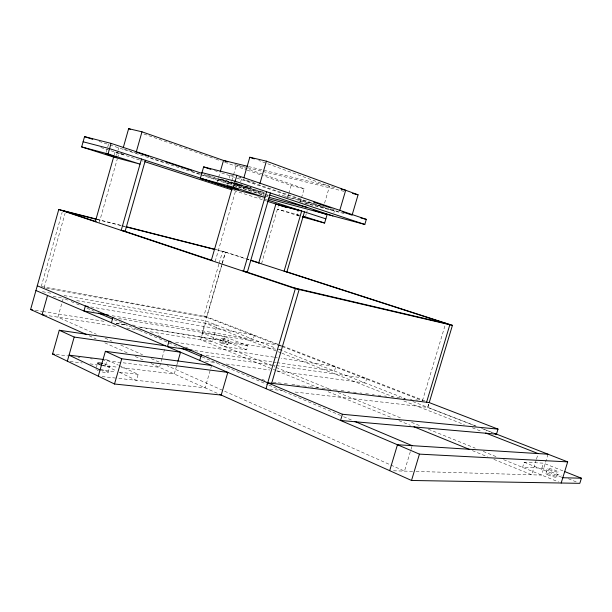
<?xml version="1.0" encoding="UTF-8"?>
<svg xmlns="http://www.w3.org/2000/svg" width="612" height="612" viewBox="0 0 612 612"><rect width="100%" height="100%" fill="white"/><g stroke="black" fill="none" stroke-linecap="round" stroke-linejoin="round"><path stroke-width="0.46" stroke-dasharray="3.06 2.29" d="M41.256 286.5L62.156 212.326M44.125 287.709L65.102 213.313M106.236 152.311L108.661 143.766L109.602 144.134M114.245 154.836L115.018 152.09M116.563 155.356L118.743 147.668M99.213 222.707L117.328 158.814M117.588 157.904L118.881 153.337L124.358 154.767M96.359 367.368L97.583 363.077M104.308 359.573L107.092 359.925L105.425 365.739L116.624 371.01M108.079 372.471L109.8 366.473M119.172 365.532L138.151 374.345L136.43 380.335L117.489 371.415M162.004 358.38L159.426 367.33L103.619 360.376M162.264 357.485L164.582 349.421M217.298 181.894L218.209 178.735L234.756 183.057M218.629 177.373L219.915 172.921M227.48 184.595L228.658 180.509M229.37 178.054L230.311 174.787M176.6 365.815L174.244 373.978L121.26 367.636M176.86 364.905L177.648 362.182M231.565 181.665L231.053 183.424L232.904 183.906M231.818 180.785L233.34 175.514M233.593 174.634L236.385 164.965M215.172 261.462L235.337 191.709M236.668 187.119L237.464 184.365L251.172 187.953M239.131 187.15L241.732 178.161M218.897 264.101L203.811 316.251L281.329 346.178M219.165 263.183L222.607 251.287L245.328 258.631M243.622 188.802L244.066 187.264L264.338 192.589M222.018 263.871L200.866 336.944L275.201 367.085M222.278 262.961L225.445 252.014L245.42 258.463M211.614 365.463L205.119 387.832L117.825 378.3M219.746 342.269L220.909 338.252M138.779 326.938L223.502 340.593L224.642 336.661L247.799 345.849L246.628 349.857L224.091 346.361L225.285 342.253L247.799 345.849M227.832 344.556L229.003 340.532M261.553 263.68L278.169 206.627M287.793 197.079L288.573 194.409M288.833 193.514L291.167 185.497L263.336 175.766M300.194 202.258L301.249 198.655M301.509 197.76L304.141 188.756L248.288 169.142M298.679 215.478L296.904 214.881L298.128 210.681M308.708 204.194L309.205 202.495L278.873 194.578M305.732 215.653L306.222 213.978M306.467 213.137L307.209 210.62M41.96 286.63L206.703 316.779L281.474 345.604L280.181 349.888L138.771 327.129M324.574 203.176L329.516 186.308L258.761 160.512M333.907 212.639L334.389 210.987L221.666 172.974M422.479 400.669L445.123 325.209M411.861 446.569L404.494 471.102L167.03 365.639M428.675 404.165L427.712 407.378L476.205 426.266M428.752 404.18L427.788 407.385L293.439 391.848M562.864 470.858L543.441 463.154L524.163 462.221L522.587 467.369L541.911 468.149L561.311 475.914M536.28 459.773L531.683 474.805L492.737 458.916M536.548 458.885L537.902 454.464M541.911 468.149L543.441 463.154M548.031 454.203L541.628 475.088L415.494 471.424M545.95 473.673L547.526 468.54M556.606 477.077L558.182 471.936M393.516 470.789L414.538 471.401M102.074 376.579L116.9 378.201M269.8 389.117L283.05 390.647M100.062 369.962L115.859 371.775M119.57 372.203L138.151 374.345M70.12 361.508L82.199 362.954M90.041 363.895L96.665 364.691M102.342 365.364L117.473 367.177M56.327 354.486L67.68 355.901M78.084 357.194L79.973 357.431M90.377 358.731L92.274 358.961M272.96 382.163L283.364 383.449M284.312 383.571L288.099 384.038M291.886 384.504L295.673 384.971M296.613 385.093L302.297 385.797M303.238 385.912L308.915 386.616M309.863 386.73L314.599 387.32M315.54 387.434L321.224 388.138M322.164 388.253L326.9 388.842M327.848 388.957L333.525 389.66M334.473 389.775L337.311 390.127M341.098 390.594L343.936 390.946M347.715 391.412L349.613 391.649M353.399 392.116L356.238 392.468M360.024 392.942L361.914 393.172M365.701 393.638L368.539 393.99M372.325 394.465L374.215 394.694M378.002 395.161L380.84 395.513M384.627 395.987L386.516 396.216M391.252 396.806L393.141 397.035M396.928 397.509L399.766 397.861M403.553 398.328L405.45 398.557M410.178 399.146L412.067 399.384M415.854 399.85L417.751 400.08M205.433 361.187L216.786 362.74M226.249 364.033L269.777 369.992M277.351 371.025L365.356 383.066L366.726 378.476L276.012 365.525M206.083 355.541L271.284 364.851M272.233 364.982L275.063 365.387M194.823 350.63L272.202 361.937M273.143 362.075L275.974 362.488M276.915 362.625L334.481 371.04L335.804 366.557L281.145 358.257M175.606 342.246L273.61 357.117M274.551 357.263L277.381 357.691M43.949 314.958L116.41 326.425M126.753 328.063L138.985 329.998M150.269 331.781L212.356 341.603L217.084 325.309L74.679 300.24M35.305 310.261L41.891 311.324M42.832 311.477L105.853 321.637M116.204 323.304L126.546 324.972M116.142 323.488L127.457 325.309M118.537 318.554L281.436 345.596M224.642 336.661L202.029 332.913L225.285 342.253M112.149 315.731L253.192 339.377L254.416 335.177L89.107 306.666M53.129 296.445L62.501 298.098M42.503 291.695L50.934 293.202M64.053 295.542L205.533 320.818L275.798 348.174M46.007 288.053L206.68 317.36L225.53 252.236L215.363 249.642M296.904 214.881L299.299 215.5M248.503 166.54L335.506 187.769M237.311 165.186L262.204 171.291M263.122 171.521L344.258 191.411M240.883 178.031L238.741 177.488M291.167 185.497L304.141 188.756M96.88 219.218L120.916 225.346M121.842 225.583L124.611 226.295M216.135 249.635L225.445 252.014M97.048 219.486L121.077 225.614M122.002 225.843L124.779 226.555M254.324 182.445L243.331 179.622L323.526 206.726M235.674 183.294L242.107 184.977M115.936 152.327L125.062 154.714M235.482 183.585L251.035 187.647M218.109 179.163L251.249 187.823M285.307 196.735L326.724 207.567M331.329 208.768L335.009 209.732M233.822 184.151L264.315 192.145M299.421 201.356L340.999 212.265M304.898 203.245L344.426 213.626M262.739 195.656L265.493 196.391M299.513 215.187L277.435 209.151L299.054 216.021M235.712 182.789L237.096 183.179M257.698 196.727L263.145 198.495M264.055 198.793L266.778 199.673M100.835 147.507L143.07 161.147M233.929 190.493L262.999 199.887M263.91 200.178L266.633 201.057M246.33 258.761L249.053 259.641M246.238 258.93L248.962 259.809M233.057 175.805L231.022 175.109M99.075 141.403L109.058 144.684M109.969 144.975L199.81 174.458M200.713 174.757L232.476 185.184M233.386 185.482L264.239 195.603M265.149 195.901L267.872 196.796M207.269 175.124L264.453 193.996M265.363 194.295L268.087 195.19M204.094 174.542L232.155 183.784M235.773 184.977L265.646 194.823M266.557 195.121L268.362 195.718M123.846 149.068L136.545 153.237M150.154 157.712L164.674 162.478M191.885 171.421L201.868 174.703M202.771 175.001L263.558 194.976M220.947 178.903L264.3 193.239M214.452 170.541L218.063 171.758M143.904 134.005L214.843 158.806M215.745 159.12L221.131 161.01M224.719 162.264L246.276 169.799M247.172 170.113L262.433 175.453M234.771 164.399L247.386 168.82M240.179 177.534L241.052 177.84M282.331 345.941L424.827 400.875M282.224 346.522L423.007 400.875M279.363 349.559L404.93 398.481M412.802 401.533L475.968 426.136M483.977 429.257L493.762 433.067M481.499 428.323L494.718 433.472M281.053 352.872L205.425 323.251L200.652 339.752L272.34 368.998M281.941 353.223L394.044 397.127M403.828 400.959L464.324 424.659M472.334 427.796L482.118 431.628M223.502 340.593L246.628 349.857M568.364 478.745L576.297 481.919M524.163 462.221L561.923 477.383M276.089 367.445L330.082 389.331M338.046 392.56L401.778 418.394M411.516 422.341L420.368 425.929M428.331 429.157L475.241 448.175M483.212 451.411L496.485 456.789M503.569 459.658L558.626 481.981M273.227 369.365L275.882 370.444M276.769 370.803L318.37 387.779M328.108 391.749L391.833 417.751M398.917 420.635L410.423 425.332M472.38 450.608L487.427 456.751M132.712 324.926L135.344 326.035M158.21 335.636L160.849 336.745M185.474 347.088L189.865 348.939M190.745 349.307L193.384 350.416M261.974 379.233L266.373 381.077M67.657 300.079L63.266 298.22L57.903 317.169L96.321 334.228M71.176 301.563L75.567 303.422M76.446 303.789L80.838 305.648M86.996 308.249L94.026 311.217M114.237 319.762L133.569 327.933M134.449 328.3L179.262 347.241M202.113 356.895L268.018 384.749M268.897 385.124L342.712 416.321M343.592 416.696L353.254 420.781M105.05 338.107L112.034 341.205M120.763 345.084L142.588 354.776M151.317 358.655L160.046 362.534M89.138 335.781L96.107 338.91M104.82 342.819L128.336 353.376M135.306 356.505L144.019 360.414M150.988 363.543L217.199 393.256M107.092 359.925L118.307 365.127M101.011 369.464A6.35 1.056 14.9 0 1 108.11 372.348A6.35 1.056 14.9 0 1 101.347 371.706M98.356 370.734A6.35 1.056 14.9 0 1 97.193 370.229M96.352 369.77A6.35 1.056 14.9 0 1 95.9 369.38M104.308 363.895A6.35 1.017 15 0 1 109.663 366.58A6.35 1.017 15 0 1 101.5 365.196M220.978 342.972A4.208 0.474 16.1 0 0 227.71 344.648A4.208 0.474 16.1 0 0 222.676 342.621A4.208 0.474 16.1 0 0 220.978 342.972M222.148 338.941A4.208 0.459 16.1 0 0 228.88 340.624A4.208 0.459 16.1 0 0 223.839 338.62A4.208 0.459 16.1 0 0 222.148 338.941M547.771 474.82A5.623 0.757 18.6 0 0 556.515 477.253A5.623 0.757 18.6 0 0 549.553 474.055A5.623 0.757 18.6 0 0 547.771 474.82M549.346 469.672A5.623 0.727 18.5 0 0 558.098 472.104A5.623 0.727 18.5 0 0 551.121 468.945A5.623 0.727 18.5 0 0 549.346 469.672"/><path stroke-width="0.92" d="M86.522 334.603L30.6 309.504L58.767 209.495L95.954 218.981M81.656 146.926L108.072 153.926L140.041 164.123L113.61 157.077L81.656 146.926L84.555 136.644L111.063 143.376L201.822 173.326M47.514 295.451L42.09 314.667L43.972 314.966M108.072 153.926L111.063 143.376M98.295 376.166L105.386 351.311L121.734 358.777L227.817 372.379L221.215 395.061L114.505 384.015L52.54 354.019L59.272 330.25L165.615 345.841M95.296 221.712L113.725 156.672M123.203 147.852L128.642 128.665L141.984 131.81L227.802 161.951M67.335 361.179L74.182 337.059L59.272 330.25M136.201 152.166L141.984 131.81M141.494 159.013L121.184 230.38L125.108 231.359L145.35 160.268M111.43 322.731L112.891 317.613M114.505 384.015L121.734 358.777M200.338 178.367L233.432 187.134L264.935 197.416L232.047 188.649L200.338 178.367L203.635 166.892L236.844 175.323L366.313 219.371L364.813 224.451L268.507 198.747M220.167 172.026L223.51 160.436L247.577 166.311M177.908 361.279L180.532 352.206L74.182 337.059M211.278 260.521L232.07 188.565M233.432 187.134L236.844 175.323M243.844 177.832L249.803 157.246L266.404 161.163L358.081 194.807L352.084 215.172L342.284 211.844M199.757 360.407L201.356 354.868M259.825 183.852L266.404 161.163M266.587 191.717L243.477 271.292L247.34 272.218L270.374 192.979M258.731 262.969L275.882 204.048L301.693 211.01L284.106 271.17L286.913 271.873L304.447 211.897M266.021 388.681L295.328 288.642L452.429 325.347L429.234 402.574L267.735 382.821M271.651 383.296L299.138 289.53L242.872 270.726M302.703 217.023L324.62 223.036L327.083 214.659L313.466 210.168M339.614 210.933L345.688 190.255L341.06 189.123M498.015 429.111L342.406 414.263L340.563 420.482L496.485 434.16L498.015 429.111L429.157 402.566M389.691 470.674L397.463 444.74L548.031 454.203M426.572 402.245L449.843 324.743L250.782 260.398M219.517 394.296L411.516 480.474L419.434 454.127L567.676 461.869L561.181 483.013M564.631 471.554L581.4 478.209L579.824 483.335L411.516 480.474M562.803 477.735L581.4 478.209M52.54 354.019L54.437 354.249M103.374 359.458L69.041 355.151L100.062 369.962M105.386 351.311L211.614 365.463M191.051 350.079L167.459 346.629L169.011 341.244L170.893 341.527M30.6 309.504L32.482 309.81M108.385 315.096L83.936 310.995L85.351 306.015L88.166 306.505M294.647 288.03L445.666 323.388M298.358 210.719L298.863 210.842M352.55 193.446L358.081 194.807M126.462 226.761L215.21 249.405M65.614 211.477L96.122 219.249M125.697 226.792L214.437 249.405M83.11 141.785L109.563 148.647L232.246 188.465M201.983 172.63L235.138 181.228L364.813 224.451M360.843 217.933L366.313 219.371M216.847 183.47L221.437 184.686M269.158 197.362L307.706 207.598M278.659 204.944L299.842 210.658M302.833 216.702L305.243 217.329L302.512 216.441M303.192 216.197L324.62 223.036M267.689 199.971L325.852 218.851M144.891 161.736L232.109 189.911M267.543 201.356L285.858 207.269M250.866 260.23L259.044 262.869M286.278 271.667L452.429 325.347M84.555 136.644L92.726 139.322M137.103 152.465L148.869 156.343M165.163 161.713L191.418 170.365M269.716 195.037L332.936 215.944M62.669 210.49L96.191 221.697M122.431 230.464L212.165 260.46M58.767 209.495L295.328 288.642M203.635 166.892L210.849 169.325M313.612 202.113L330.648 207.889M128.642 128.665L130.44 129.293M249.803 157.246L254.278 158.875M495.536 433.755L567.676 461.869M494.718 433.472L496.485 434.16M485.683 433.021L538.17 453.584M413.964 426.778L469.725 449.529M37.286 285.773L342.406 414.263M98.417 313.076L112.478 319.02M181.902 348.358L201.233 356.528M355.014 421.523L412.136 445.658M35.947 290.524L419.434 454.127M101.5 365.196A6.35 1.017 15 0 1 97.576 363.084A6.35 1.017 15 0 1 102.717 363.49M105.8 154.002L116.073 157.062L105.8 154.002M227.228 186.255L238.428 189.598L227.228 186.255"/></g></svg>
